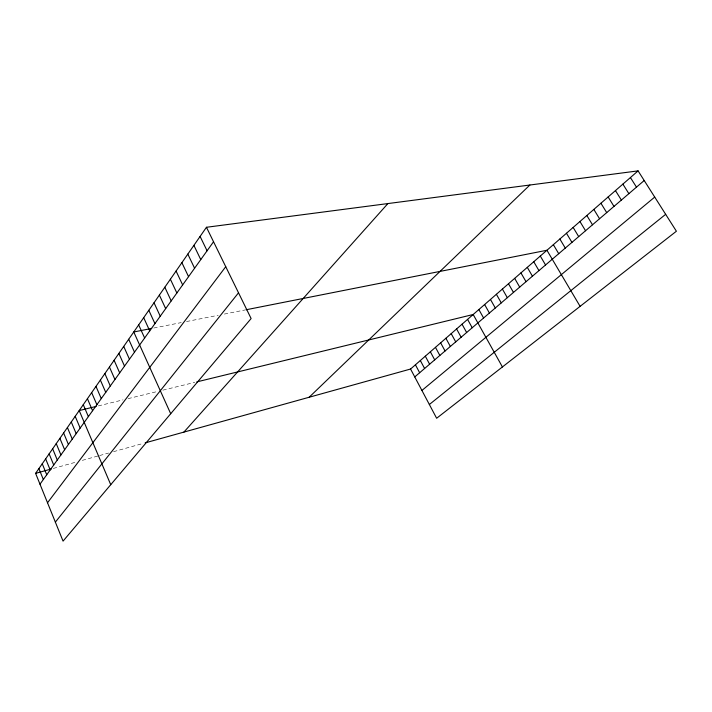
<?xml version="1.0" encoding="UTF-8"?>
<svg xmlns="http://www.w3.org/2000/svg" width="712" height="712" viewBox="0 0 712 712"><rect width="100%" height="100%" fill="white"/><g stroke="black" fill="none" stroke-linecap="round" stroke-linejoin="round"><path stroke-width="0.53" stroke-dasharray="3.56 2.67" d="M53.302 468.434L76.122 462.088M82.316 460.361L98.621 455.822M99.627 455.547L108.624 453.037M113.555 451.666L143.067 443.46M98.292 405.911L123.025 399.877M128.062 398.649L157.619 391.44M162.879 390.158L194.768 382.388M153.756 328.027L181.266 322.589M186.508 321.548L218.201 315.283M224.342 314.063L244.866 310.005"/><path stroke-width="1.07" d="M206.453 227.279L251.122 318.549L63.056 541.12L35.6 473.355L206.453 227.279L638.086 170.88L676.4 231.231L436.643 418.264L410.566 369.03L638.086 170.88M39.988 484.187L213.538 241.76M47.517 502.77L225.749 266.697M55.358 522.127L238.52 292.81M183.91 432.095L387.889 203.57M309.15 397.252L529.888 185.013M414.749 376.933L644.209 180.528M421.913 390.461L654.72 197.082M429.354 404.514L665.667 214.321M35.6 473.355L51.353 468.977M145.168 442.873L410.566 369.03M96.191 406.418L79.201 410.566L110.743 484.694M196.779 381.899L473.177 314.499L502.414 366.956M151.674 328.437L133.758 331.979L170.702 413.725M245.952 309.791L546.941 250.259L580.102 306.347M630.423 177.555L636.475 187.14M622.884 184.123L628.865 193.655M615.453 190.585L621.371 200.072M608.137 196.957L613.984 206.391M600.928 203.24L606.713 212.621M593.835 209.417L599.557 218.744M586.839 215.514L592.5 224.787M579.942 221.512L585.54 230.741M573.151 227.431L578.687 236.607M566.458 233.26L571.941 242.383M559.863 239.01L565.284 248.088M553.357 244.67L558.724 253.703M540.301 256.044L545.552 264.971M533.751 261.749L538.948 270.622M527.298 267.365L532.434 276.194M520.935 272.91L526.026 281.685M514.669 278.365L519.698 287.096M508.493 283.75L513.468 292.436M502.396 289.054L507.327 297.696M496.389 294.287L501.266 302.876M490.461 299.449L495.294 307.993M484.623 304.531L489.402 313.031M478.864 309.551L483.59 318.006M467.57 319.385L472.207 327.743M462.043 324.2L466.636 332.522M456.588 328.953L461.136 337.23M451.203 333.643L455.707 341.876M445.89 338.271L450.349 346.459M440.648 342.837L445.062 350.98M435.468 347.349L439.847 355.448M430.36 351.799L434.694 359.854M425.313 356.187L429.612 364.206M420.338 360.521L424.601 368.505M415.425 364.802L419.644 372.741M200.099 236.428L207.076 250.784M193.895 245.373L200.766 259.604M187.826 254.113L194.59 268.228M181.88 262.666L188.547 276.665M176.069 271.041L182.646 284.916M170.391 279.229L176.861 292.988M164.819 287.239L171.2 300.891M159.372 295.088L165.665 308.625M154.032 302.778L160.245 316.208M148.808 310.298L154.931 323.622M143.69 317.677L149.734 330.893M138.671 324.903L144.634 338.013M128.694 339.277L134.488 352.173M123.728 346.424L129.451 359.222M118.868 353.428L124.511 366.11M114.107 360.281L119.678 372.874M109.443 367.009L114.935 379.496M104.86 373.595L110.289 385.984M100.374 380.057L105.732 392.348M95.978 386.393L101.264 398.587M91.661 392.615L96.885 404.71M87.425 398.711L92.587 410.717M83.277 404.692L88.368 416.609M75.196 416.324L80.162 428.063M71.271 421.985L76.175 433.635M67.409 427.538L72.259 439.099M63.626 432.994L68.414 444.466M59.897 438.361L64.641 449.744M56.248 443.62L60.929 454.923M52.652 448.791L57.289 460.014M49.128 453.873L53.712 465.016M45.657 458.875L50.187 469.929M42.248 463.779L46.734 474.762M38.893 468.612L43.334 479.514"/></g></svg>
